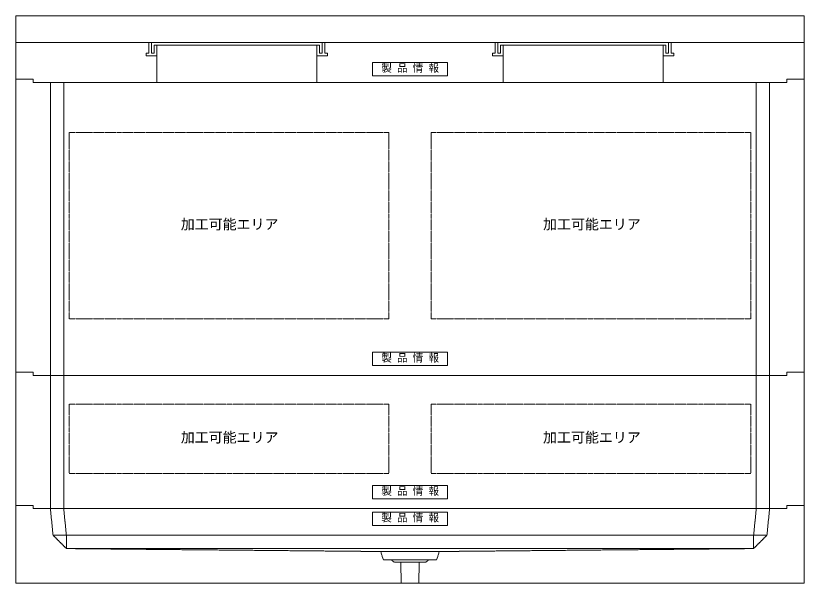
# Model space of a CAD drawing. Units: millimetres, scale not verified. Extents: x -6682 to 6682, y -4725 to 4725.
# Drawn here: x -1548 to 1412, y -2355 to -225 of the extents above; entities that cross this region are included whole.
import ezdxf
from ezdxf.enums import TextEntityAlignment as Align

# ---------------------------------------------------------------- set-up
doc = ezdxf.new("R2010")
doc.units = ezdxf.units.MM
doc.header["$LTSCALE"] = 20
doc.linetypes.add('LONG_DASHED1', pattern=[7, 6, -1])
doc.linetypes.add('LONG_DOUBLE_CHAIN', pattern=[21.8, 18, -1, 0.6, -0.6, 0.6, -1])
for name, color, linetype, lineweight in [('0-5_D-STR', 7, 'Continuous', 9), ('0-6_D-STR-STR5', 1, 'LONG_DOUBLE_CHAIN', 9), ('0-7_D-STR-STR1', 7, 'LONG_DASHED1', 9), ('0-8_D-STR-STR4', 134, 'LONG_DASHED1', 9)]:
    doc.layers.add(name, color=color, linetype=linetype, lineweight=lineweight)
doc.styles.add('ＭＳ ゴシック', font='')
doc.styles.get('ＭＳ ゴシック').set_extended_font_data('MS Gothic')

# ---------------------------------------------------------------- blocks, each defined once
blk = doc.blocks.new('A$C3FC15DFF')
at = {"layer": '0-7_D-STR-STR1', "linetype": 'Continuous'}
blk.add_lwpolyline([(-2820, 0), (2820, 0), (2820, -1000), (-2820, -1000)], close=True, dxfattribs=at)
at = {"layer": '0-7_D-STR-STR1', "style": 'ＭＳ ゴシック'}
blk.add_text('製 品 情 報', height=577.3, dxfattribs=at).set_placement((-2149.6, -882.5), align=Align.BOTTOM_LEFT)
blk = doc.blocks.new('A$C7C68529E')
at = {"layer": '0-5_D-STR'}
for p, q in [((-28300, 0), (-28300, 240)), ((-28300, 0), (28300, 0)), ((28300, 0), (28300, 240)), ((-29600, -9760), (-28300, -9760)), ((-28300, -10000), (-28300, -9760)), ((-28300, -10000), (28300, -10000)), ((29600, -9760), (28300, -9760)), ((28300, -10000), (28300, -9760))]:
    blk.add_line(p, q, dxfattribs=at)
at = {"layer": '0-5_D-STR', "linetype": 'LONG_DASHED1'}
for p, q in [((-27000, -10000), (-27000, 0)), ((-26000, -10000), (-26000, 0)), ((26000, -10000), (26000, 0)), ((27000, -10000), (27000, 0))]:
    blk.add_line(p, q, dxfattribs=at)
at = {"layer": '0-5_D-STR'}
for points in [[(-29600, -9760), (-29600, 240), (-28300, 240)], [(29600, -9760), (29600, 240), (28300, 240)]]:
    blk.add_lwpolyline(points, dxfattribs=at)
at = {"layer": '0-6_D-STR-STR5'}
for p, q in [((-25600, -2160), (-25600, -7360)), ((-1600, -2160), (-25600, -2160)), ((1600, -2160), (25600, -2160)), ((25600, -2160), (25600, -7360))]:
    blk.add_line(p, q, dxfattribs=at)
for points in [[(-1600, -2160), (-1600, -7360), (-25600, -7360)], [(1600, -2160), (1600, -7360), (25600, -7360)]]:
    blk.add_lwpolyline(points, dxfattribs=at)
at = {"layer": '0-7_D-STR-STR1'}
blk.add_blockref('A$C3FC15DFF', (0, -8260), dxfattribs=at)
blk = doc.blocks.new('A$C65232DB8')
at = {"layer": '0-5_D-STR'}
for p, q in [((-29600, 5000), (-29600, 240)), ((-29600, 5000), (29600, 5000)), ((29600, 240), (29600, 5000)), ((-29600, 3000), (29600, 3000)), ((-29600, 240), (-28300, 240)), ((-28300, 0), (-28300, 240)), ((-28300, 0), (28300, 0)), ((29600, 240), (28300, 240)), ((28300, 0), (28300, 240))]:
    blk.add_line(p, q, dxfattribs=at)
at = {"layer": '0-5_D-STR', "linetype": 'LONG_DASHED1'}
for p, q in [((-19000, 2800), (-19000, 0)), ((-7000, 2800), (-7000, 0)), ((7000, 2800), (7000, 0)), ((19000, 2800), (19000, 0))]:
    blk.add_line(p, q, dxfattribs=at)
at = {"layer": '0-8_D-STR-STR4'}
for points in [[(-19600, 3000), (-19600, 2200), (-19800, 2200), (-19800, 2000), (-19000, 2000)], [(-19000, 2800), (-19200, 2800), (-19200, 2200), (-19400, 2200), (-19400, 3000)], [(-19000, 2800), (-7000, 2800), (-6800, 2800), (-6800, 2200), (-6600, 2200), (-6600, 3000)], [(-6400, 3000), (-6400, 2200), (-6200, 2200), (-6200, 2000), (-7000, 2000)], [(6400, 3000), (6400, 2200), (6200, 2200), (6200, 2000), (7000, 2000)], [(7000, 2800), (6800, 2800), (6800, 2200), (6600, 2200), (6600, 3000)], [(7000, 2800), (19000, 2800), (19200, 2800), (19200, 2200), (19400, 2200), (19400, 3000)], [(19600, 3000), (19600, 2200), (19800, 2200), (19800, 2000), (19000, 2000)]]:
    blk.add_lwpolyline(points, dxfattribs=at)
at = {"layer": '0-7_D-STR-STR1'}
blk.add_blockref('A$C3FC15DFF', (0, 1500), dxfattribs=at)
blk = doc.blocks.new('A$C3A66102E')
at = {"layer": '0-5_D-STR'}
for p, q in [((-29600, 240), (-28300, 240)), ((-28300, 0), (-28300, 240)), ((-28300, 0), (28300, 0)), ((29600, 240), (28300, 240)), ((28300, 0), (28300, 240)), ((29600, 240), (29600, -5600))]:
    blk.add_line(p, q, dxfattribs=at)
at = {"layer": '0-5_D-STR', "linetype": 'LONG_DASHED1'}
for p, q in [((-27000, 0), (-26800, -2000)), ((27000, 0), (26800, -2000)), ((-26800, -2000), (26800, -2000)), ((26800, -2000), (25800, -3000)), ((-25800, -3000), (25800, -3000)), ((-2000, -3840), (-2200, -3219.5)), ((-2200, -3219.5), (2200, -3219.5)), ((25800, -3000), (2200, -3219.5)), ((-1199.4, -4020), (-1399.4, -3840)), ((1200.6, -4020), (-1199.4, -4020)), ((-653, -5600), (-698.5, -4020)), ((653, -5600), (698.5, -4020)), ((1200.6, -4020), (1400.6, -3840))]:
    blk.add_line(p, q, dxfattribs=at)
at = {"layer": '0-5_D-STR'}
blk.add_lwpolyline([(-29600, 240), (-29600, -5600), (29600, -5600)], dxfattribs=at)
at = {"layer": '0-5_D-STR', "linetype": 'LONG_DASHED1'}
for points in [[(-26000, 0), (-25800, -2000), (-25800, -3000)], [(26000, 0), (25800, -2000), (25800, -3000)], [(-26800, -2000), (-25800, -3000), (-2200, -3219.5)], [(-2000, -3840), (2000, -3840), (2200, -3219.5)]]:
    blk.add_lwpolyline(points, dxfattribs=at)
at = {"layer": '0-7_D-STR-STR1'}
blk.add_blockref('A$C3FC15DFF', (0, -260), dxfattribs=at)
blk = doc.blocks.new('A$C4263131E')
at = {"layer": '0-5_D-STR'}
for p, q in [((-28300, 0), (-28300, 240)), ((-28300, 0), (28300, 0)), ((28300, 0), (28300, 240)), ((-29600, -21760), (-28300, -21760)), ((-28300, -22000), (-28300, -21760)), ((29600, -21760), (28300, -21760)), ((28300, -22000), (28300, -21760)), ((-28300, -22000), (28300, -22000))]:
    blk.add_line(p, q, dxfattribs=at)
at = {"layer": '0-5_D-STR', "linetype": 'LONG_DASHED1'}
for p, q in [((-27000, -22000), (-27000, 0)), ((-26000, -22000), (-26000, 0)), ((26000, -22000), (26000, 0)), ((27000, -22000), (27000, 0))]:
    blk.add_line(p, q, dxfattribs=at)
at = {"layer": '0-5_D-STR'}
for points in [[(-29600, -21760), (-29600, 240), (-28300, 240)], [(29600, -21760), (29600, 240), (28300, 240)]]:
    blk.add_lwpolyline(points, dxfattribs=at)
at = {"layer": '0-6_D-STR-STR5'}
for p, q in [((-1600, -3760), (-1600, -17760)), ((1600, -3760), (1600, -17760)), ((-1600, -17760), (-25600, -17760)), ((1600, -17760), (25600, -17760))]:
    blk.add_line(p, q, dxfattribs=at)
for points in [[(-1600, -3760), (-25600, -3760), (-25600, -17760)], [(1600, -3760), (25600, -3760), (25600, -17760)]]:
    blk.add_lwpolyline(points, dxfattribs=at)
at = {"layer": '0-7_D-STR-STR1'}
blk.add_blockref('A$C3FC15DFF', (0, -20260), dxfattribs=at)

msp = doc.modelspace()

# ---------------------------------------------------------------- block references
at = {"layer": '0-5_D-STR', "xscale": 0.05, "yscale": 0.05}
for name, p in [('A$C65232DB8', (-67.5, -475)), ('A$C4263131E', (-67.5, -475)), ('A$C7C68529E', (-67.5, -1575)), ('A$C3A66102E', (-67.5, -2075))]:
    msp.add_blockref(name, p, dxfattribs=at)

# ---------------------------------------------------------------- texts
at = {"layer": '0-6_D-STR-STR5', "style": 'ＭＳ ゴシック'}
for p in [(-927.98, -1038.21), (432.02, -1038.21), (-927.98, -1838.21), (432.02, -1838.21)]:
    msp.add_text('加工可能エリア', height=38.42, dxfattribs=at).set_placement(p, align=Align.BOTTOM_LEFT)

doc.saveas('drawing.dxf')
